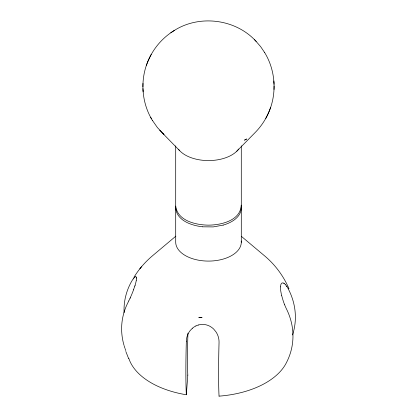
<?xml version="1.0" encoding="UTF-8"?>
<svg xmlns="http://www.w3.org/2000/svg" width="417" height="417" viewBox="0 0 417 417"><rect width="100%" height="100%" fill="white"/><g stroke="black" fill="none" stroke-linecap="round" stroke-linejoin="round"><path stroke-width="0.63" d="M175.703 145.877L175.703 242.006A32.797 18.937 0 0 0 209.318 261.084A32.797 18.937 0 0 0 241.24 241.062M241.297 242.303L241.287 145.835M152.382 120.367C141.389 102.488 139.857 79.225 148.462 60.074M268.527 112.793C277.138 93.643 275.606 70.379 264.613 52.495M142.911 86.861L142.979 83.379M274.016 89.488L274.084 86.001M186.331 341.205L186.451 339.615A19.599 19.099 9.4 0 1 187.124 336.394L187.384 335.602A18.207 17.743 10.2 0 1 188.02 334.048A18.562 18.103 12.4 0 1 190.204 330.525L192.44 328.215M280.532 286.86L280.771 284.983A15.518 4.524 72 0 1 281.319 283.664A15.101 4.389 72.3 0 1 281.908 283.091L282.377 282.934A16.93 4.936 73.2 0 1 283.424 283.065M187.806 375.076L186.331 394.763A81.075 46.808 0 0 1 128.77 358.224M136.468 278.864L136.229 280.745M175.703 207.869C176.568 220.692 191.867 225.644 202.719 226.812M135.092 285.264L134.623 286.75M133.57 289.773L132.7 292.062A18.567 2.752 -68.2 0 1 131.412 295.184A18.207 2.575 -68.2 0 1 130.406 297.441M146.398 65.307L146.998 63.712M147.165 63.264C151.934 50.493 160.847 39.297 172.242 31.807M269.83 109.598C266.578 118.329 261.376 126.304 254.797 132.893L236.809 151.199M269.997 109.15L270.597 107.56M148.681 59.595L150.172 56.488M268.313 113.268L266.823 116.374M130.073 298.233L130.406 297.488M128.744 301.017L128.113 302.268A85.907 69.952 7.3 0 0 123.985 345.208M150.433 55.987L151.235 54.439M265.759 118.423L266.562 116.88M133.852 277.435C138.772 269.314 145.074 262.053 152.325 255.929L175.854 236.152M141.483 266.812L139.773 268.882M134.576 277.289L135.405 276.742M172.841 31.421C197.825 14.491 234.161 18.447 255.016 40.214M170.803 32.755L174.28 30.472M195.912 325.943L194.437 326.756A16.998 16.607 16.2 0 0 192.44 328.215M223.199 225.097C231.419 222.761 241.594 217.085 241.255 207.265M223.173 225.107L213.212 226.911L202.745 226.817M283.43 283.107L284.3 283.633M241.37 236.345L265.097 256.288C275.423 265.066 283.659 276.257 288.976 288.72M162.547 133.226L164.011 134.54L157.423 127.586L152.346 120.294M255.522 40.741L260.646 46.652L264.649 52.568M254.276 39.474L256.189 41.413M179.664 150.673L159.654 130.208M286.594 286.161L286.927 286.656M150.626 117.281L151.501 118.855M288.256 288.877L288.887 290.096A85.907 69.952 7.2 0 1 292.531 334.96M128.598 358.505L125.825 351.484M284.623 304.785L284.321 304.014A18.207 4.592 72.6 0 1 283.461 301.627A18.567 4.759 72.6 0 1 282.476 298.41L281.595 295.288M273.854 80.961L273.953 82.519M273.953 82.639L274.052 84.276M142.942 88.586L143.041 90.228M143.041 90.343L143.14 91.902M241.24 205.122C240.604 220.692 220.937 225.128 208.245 225.144C195.813 224.945 177.454 220.838 175.703 206.066M280.516 286.833A15.518 4.53 71.9 0 0 280.578 289.283A15.106 4.358 72.1 0 0 280.823 291.426L281.105 292.958A16.993 4.733 72.4 0 0 281.569 295.272M219.045 396.108A85.907 5.134 -87.6 0 1 219.045 342.576L219.014 340.997A19.594 19.02 24.5 0 0 218.524 337.723L218.31 336.91A18.218 17.691 23.9 0 0 217.439 334.533A18.562 18.035 23.3 0 0 215.787 331.619L213.713 329.117A16.993 16.586 20.4 0 0 211.805 327.496L210.387 326.558A15.106 14.777 19.6 0 0 208.078 325.453A15.518 15.194 19.5 0 0 204.83 324.593L201.573 324.452A15.518 15.205 19.4 0 0 198.278 325.031M219.04 396.15A81.075 46.808 0 0 0 286.484 362.54A85.907 69.952 7.3 0 0 286.484 308.981L285.864 307.678A19.594 4.879 72.5 0 1 284.634 304.764M186.336 394.67A85.907 5.129 -87.6 0 1 186.342 341.169M136.395 277.534A15.106 2.742 -68 0 0 136.15 276.919L135.895 276.721A16.993 3.075 -68.6 0 0 135.4 276.758M124.094 312.641A85.907 69.952 7.2 0 1 130.516 283.388L131.136 282.215A19.594 3.743 -70.2 0 1 132.377 280.109L132.679 279.635A18.212 3.435 -70 0 1 133.258 278.832M286.927 286.609A19.594 5.932 74.6 0 1 288.262 288.835M285.582 284.832A18.207 5.463 74.4 0 1 286.588 286.125M284.29 283.56A18.567 5.536 74.3 0 1 285.572 284.764M125.798 350.572A85.907 69.952 7.3 0 1 125.011 348.44M124.829 347.903A85.907 69.952 7.3 0 1 124.141 345.75M195.912 325.943A15.106 14.788 18.7 0 1 198.278 325.031M130.073 298.165A19.594 2.7 -68.1 0 1 128.754 300.928M134.535 286.833A16.93 2.757 -68.2 0 1 133.497 289.81M135.061 285.296A15.101 2.679 -67.8 0 0 135.655 283.211A15.518 2.815 -67.7 0 0 136.208 280.782M136.416 277.487A15.518 2.846 -67.6 0 1 136.484 278.827M133.231 278.947A18.567 3.425 -69.5 0 1 134.545 277.399M187.801 375.138A63.509 3.805 -87.6 0 1 187.937 333.136M238.696 149.031A32.797 18.937 0 0 1 209.021 160.576A32.797 18.937 0 0 1 178.726 149.583M246.53 139.043L244.57 140.117L246.53 139.043M201.964 317.566L198.899 317.353L201.964 317.566"/></g></svg>
